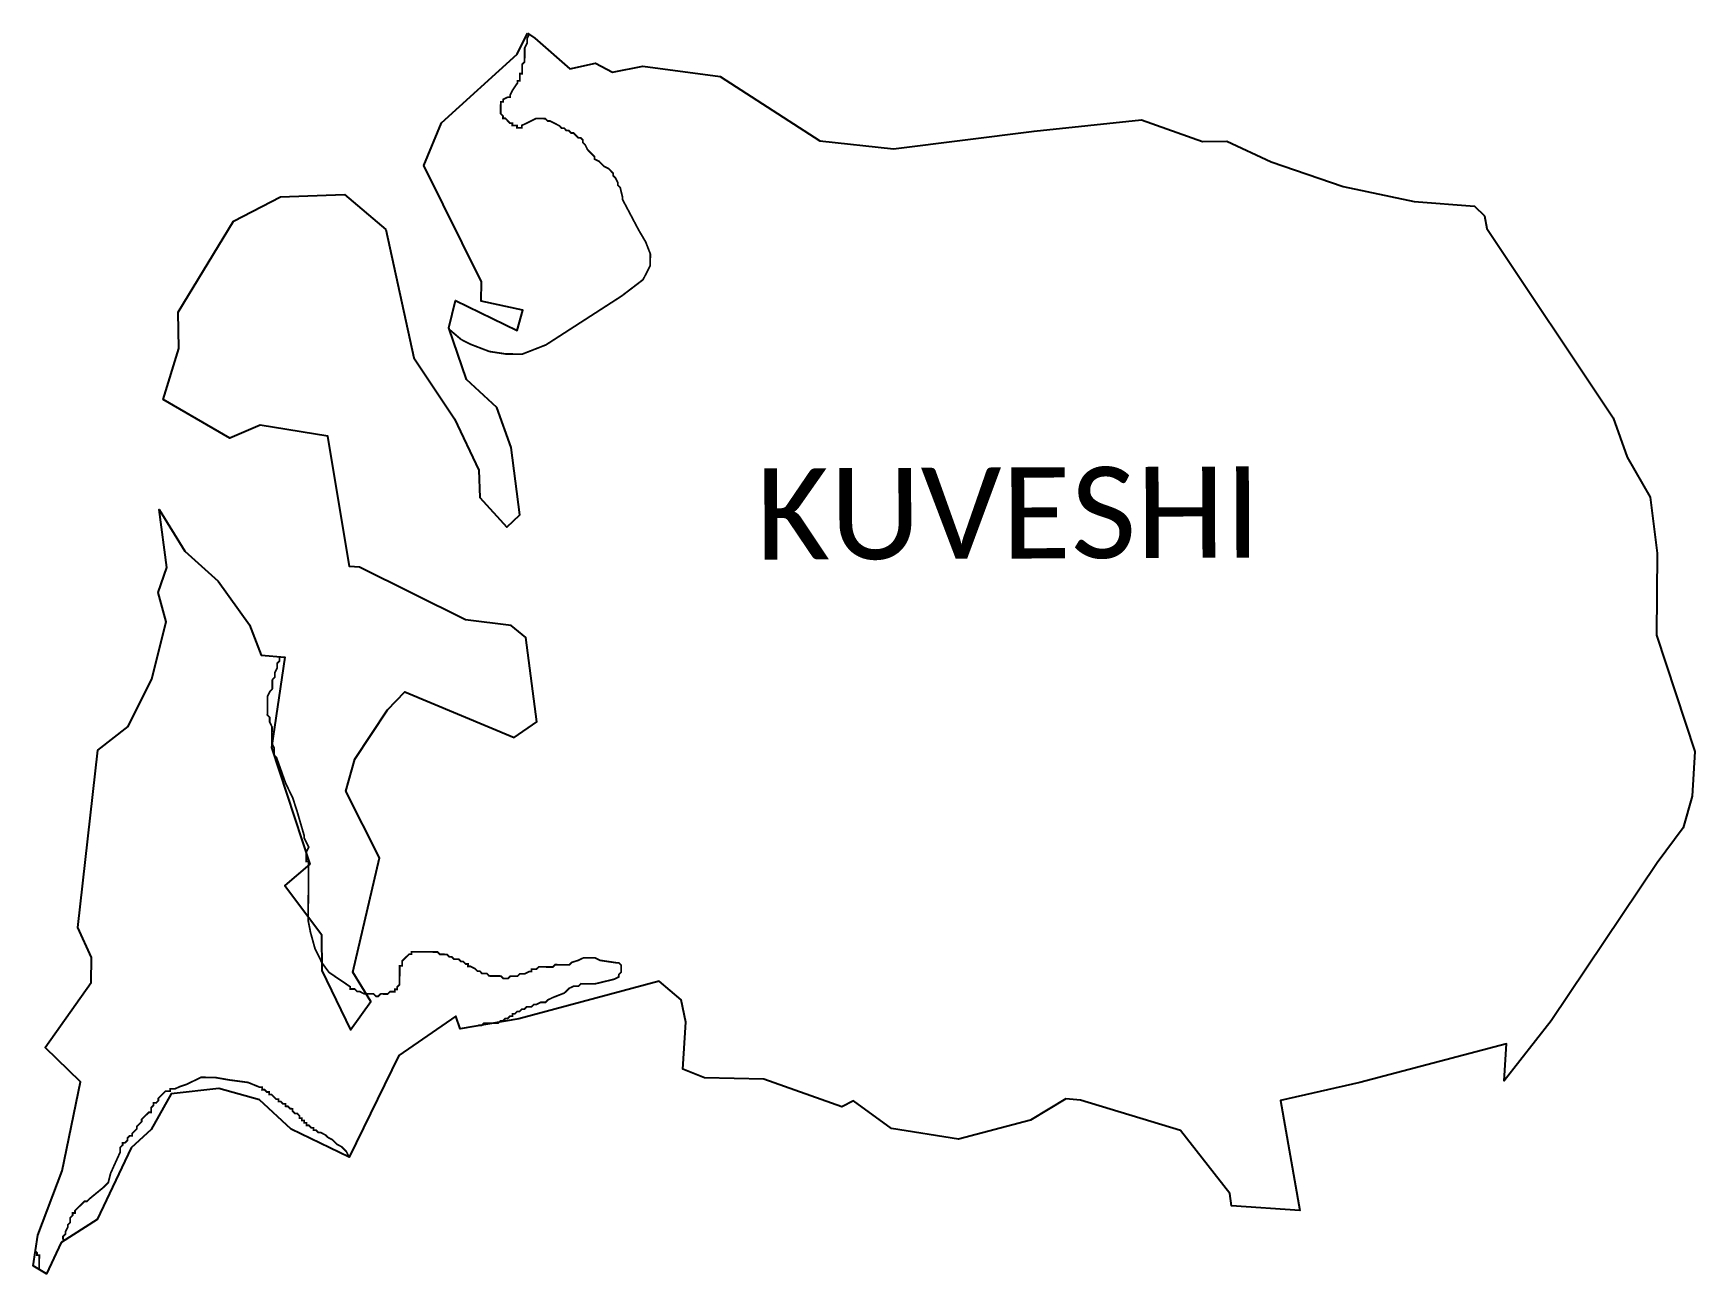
# Model space of a CAD drawing. Header units: metres. Extents: x 323527 to 326370, y 1835241 to 1837363.
import ezdxf

# ---------------------------------------------------------------- set-up
doc = ezdxf.new("R2010")
doc.units = ezdxf.units.M
doc.layers.add('ddddd', color=7, linetype='Continuous')
doc.layers.add('HAZARDS LINE', color=1, linetype='Continuous')
doc.styles.get("Standard").update_dxf_attribs({"font": 'simplex.shx'})

msp = doc.modelspace()

# ---------------------------------------------------------------- linework, layer by layer
at = {"color": 3, "true_color": 0x00ff00, "flags": 128}
msp.add_lwpolyline([(323950.4, 1837083.5), (324059.6, 1837087.3)], dxfattribs=at)
at = {"layer": 'ddddd', "color": 3, "true_color": 0x00ff00}
for points in [[(324372.9, 1837363.3, 0), (324385.7, 1837354.7, 0), (324445.3, 1837302.5, 0), (324489.5, 1837312.3, 0), (324518.3, 1837296.5, 0), (324570.2, 1837306.8, 0), (324702.9, 1837289.5, 0), (324873, 1837179.1, 0), (324999, 1837165.4, 0), (325239.7, 1837195.7, 0), (325423.7, 1837214.9, 0), (325527.8, 1837178.2, 0), (325569.3, 1837178.5, 0), (325645.4, 1837143.1, 0), (325768.4, 1837100.9, 0), (325890.3, 1837075.2, 0), (325993.5, 1837067.2, 0), (326010.2, 1837051, 0), (326014.5, 1837029.3, 0), (326230.6, 1836705, 0), (326254.7, 1836637.9, 0), (326293.7, 1836569.3, 0), (326305.6, 1836474, 0), (326304.9, 1836333.4, 0), (326370.2, 1836134.4, 0), (326365.5, 1836058.1, 0), (326350.2, 1836004, 0), (326305.7, 1835943.9, 0), (326124.4, 1835673.4, 0), (326044.2, 1835570.7, 0), (326047.8, 1835634.2, 0), (325797.3, 1835568.3, 0), (325661.1, 1835537.5, 0), (325694.3, 1835349.1, 0), (325577.4, 1835356.9, 0), (325574.7, 1835378.4, 0), (325490.5, 1835486.2, 0), (325319.3, 1835537.7, 0), (325293.9, 1835540.2, 0), (325233.4, 1835503.8, 0), (325110.6, 1835470.9, 0), (324995.8, 1835489.2, 0), (324930.6, 1835536.6, 0), (324910.8, 1835526.7, 0), (324777.5, 1835573.8, 0), (324675.6, 1835575.8, 0), (324638.5, 1835590.9, 0), (324644.1, 1835671.2, 0), (324636, 1835709.6, 0), (324598, 1835741.5, 0), (324358, 1835676.8, 0), (324258, 1835660, 0), (324250.4, 1835681.8, 0), (324152.7, 1835614.5, 0), (324067.6, 1835440.5, 0), (323968.6, 1835488.3, 0), (323914.6, 1835538.6, 0), (323844.7, 1835557.7, 0), (323763.1, 1835548.7, 0), (323728.8, 1835487.5, 0), (323695.1, 1835456.1, 0), (323636.6, 1835333.5, 0), (323575, 1835294.4, 0), (323549.8, 1835240.9, 0), (323527.3, 1835254.2, 0), (323535.3, 1835306.7, 0), (323576.7, 1835416.8, 0), (323608.2, 1835569.5, 0), (323547.9, 1835628.2, 0), (323626.6, 1835739.1, 0), (323627.2, 1835782, 0), (323603.6, 1835833.1, 0), (323637.6, 1836136.9, 0), (323689.7, 1836177.3, 0), (323730.1, 1836258.8, 0), (323754.7, 1836356.3, 0), (323741, 1836406.5, 0), (323756, 1836449.5, 0), (323743, 1836548.3, 0), (323786.9, 1836477.4, 0), (323844, 1836425.6, 0), (323897.2, 1836351.4, 0), (323917.5, 1836299.3, 0), (323957.6, 1836295.6, 0), (323934.8, 1836141.1, 0), (324000.8, 1835941.9, 0), (323958, 1835905.1, 0), (324020.4, 1835821.3, 0), (324021.2, 1835759.8, 0), (324070.4, 1835658, 0), (324105, 1835706.4, 0), (324074.2, 1835756.9, 0), (324119.6, 1835952.2, 0), (324062, 1836066.6, 0), (324077.4, 1836121.5, 0), (324133.3, 1836205.9, 0), (324163.3, 1836236.6, 0), (324349.9, 1836158.1, 0), (324389.1, 1836184.9, 0), (324370.1, 1836329.5, 0), (324344.8, 1836350.1, 0), (324266.7, 1836359.7, 0), (324085.4, 1836449.8, 0), (324068.5, 1836450.9, 0), (324031.6, 1836673.7, 0), (323915.4, 1836693, 0), (323863.6, 1836670.3, 0), (323749.4, 1836736.6, 0), (323776.2, 1836824.1, 0), (323775.5, 1836886.3, 0), (323869.7, 1837042, 0), (323950.4, 1837083.5, 0)], [(324059.6, 1837087.3, 0), (324130.7, 1837027.7, 0), (324178.4, 1836807.8, 0), (324248.1, 1836703.3, 0), (324289.8, 1836615.5, 0), (324291.2, 1836568.8, 0), (324337.7, 1836518.5, 0), (324360.1, 1836539.2, 0), (324345, 1836654.7, 0), (324320.4, 1836722.9, 0), (324268.8, 1836770.8, 0), (324238.4, 1836859.2, 0), (324249.7, 1836905.8, 0), (324355.5, 1836854.7, 0), (324364.8, 1836889.7, 0), (324293.7, 1836905.1, 0), (324294.5, 1836937.7, 0), (324195.4, 1837136.9, 0), (324226, 1837210.1, 0), (324355.4, 1837327.7, 0), (324372.9, 1837363.3, 0), (324372.9, 1837363.3, 0)]]:
    msp.add_polyline3d(points, dxfattribs=at)
at = {"layer": 'HAZARDS LINE', "lineweight": 18, "const_width": 3.02}
for points in [[(324239.4, 1836856.3), (324259.5, 1836839.3), (324275.6, 1836831.1), (324307.7, 1836818.8), (324335.9, 1836814.5), (324364.1, 1836814.3), (324404.5, 1836830.1), (324534.2, 1836913.8), (324570.7, 1836941.7), (324583, 1836965.8), (324583.1, 1836985.9), (324575.2, 1837006.2), (324563.3, 1837026.4), (324535.5, 1837079), (324535.5, 1837083.1), (324531.6, 1837099.2), (324527.6, 1837103.3), (324527.6, 1837107.3), (324523.7, 1837115.4), (324519.7, 1837119.5), (324519.7, 1837123.5), (324515.7, 1837127.6), (324511.7, 1837131.6), (324503.7, 1837135.7), (324495.7, 1837143.9), (324487.7, 1837148), (324487.7, 1837152), (324479.7, 1837160.1), (324475.7, 1837164.2), (324471.7, 1837172.3), (324467.7, 1837176.3), (324467.8, 1837180.4), (324463.8, 1837184.4), (324459.7, 1837184.5), (324455.7, 1837188.5), (324451.7, 1837192.6), (324447.7, 1837192.6), (324443.7, 1837196.7), (324439.7, 1837196.7), (324435.7, 1837200.8), (324431.6, 1837200.8), (324427.6, 1837204.9), (324419.6, 1837209), (324411.6, 1837213.1), (324407.5, 1837213.1), (324403.5, 1837217.2), (324387.4, 1837217.3), (324379.3, 1837213.3), (324363.1, 1837205.4), (324363.1, 1837201.3), (324355.1, 1837201.4), (324355.1, 1837205.4), (324347, 1837205.5), (324347.1, 1837209.5), (324343, 1837209.6), (324339, 1837213.6), (324335, 1837217.7), (324331, 1837217.7), (324331, 1837221.8), (324327, 1837225.8), (324327.2, 1837246), (324331.2, 1837245.9), (324331.2, 1837250), (324339.3, 1837253.9), (324343.4, 1837253.9), (324343.4, 1837257.9), (324347.5, 1837266), (324355.7, 1837278), (324355.7, 1837282), (324359.7, 1837282), (324359.8, 1837294.1), (324363.8, 1837294.1), (324364, 1837310.2), (324368, 1837314.2), (324368.2, 1837338.4), (324372.3, 1837346.4), (324372.4, 1837354.5), (324375.9, 1837361.3)], [(324290.6, 1835665.4), (324290.6, 1835665.9), (324294.6, 1835665.8), (324298.7, 1835669.8), (324302.7, 1835669.8), (324306.7, 1835669.8), (324310.8, 1835669.7), (324318.8, 1835669.7), (324322.8, 1835669.6), (324326.9, 1835673.6), (324330.9, 1835673.6), (324335, 1835677.6), (324339, 1835677.6), (324343.1, 1835681.6), (324347.1, 1835681.5), (324347.2, 1835685.6), (324351.2, 1835685.5), (324355.2, 1835689.5), (324359.3, 1835689.5), (324363.3, 1835693.5), (324367.4, 1835693.5), (324371.4, 1835697.5), (324375.5, 1835697.4), (324379.5, 1835697.4), (324383.6, 1835701.4), (324387.6, 1835701.4), (324395.7, 1835705.3), (324403.7, 1835705.3), (324407.8, 1835709.3), (324415.9, 1835713.3), (324436.1, 1835721.2), (324440.2, 1835725.2), (324444.2, 1835729.2), (324452.3, 1835733.1), (324460.4, 1835733.1), (324464.5, 1835737.1), (324468.5, 1835737), (324472.5, 1835737), (324476.6, 1835737), (324484.6, 1835736.9), (324488.6, 1835736.9), (324521, 1835744.7), (324529, 1835748.6), (324529.1, 1835752.7), (324533.1, 1835756.7), (324533.2, 1835764.7), (324533.2, 1835768.8), (324529.2, 1835772.8), (324525.2, 1835772.9), (324497, 1835777.1), (324489, 1835781.2), (324480.9, 1835781.3), (324476.9, 1835781.3), (324472.9, 1835781.3), (324468.8, 1835781.4), (324460.7, 1835777.4), (324448.6, 1835773.5), (324444.6, 1835769.5), (324436.5, 1835769.5), (324432.5, 1835769.6), (324428.4, 1835769.6), (324424.4, 1835769.6), (324420.4, 1835769.7), (324416.3, 1835765.7), (324408.3, 1835765.7), (324404.2, 1835765.8), (324400.2, 1835765.8), (324396.2, 1835765.8), (324392.1, 1835765.8), (324388.1, 1835761.9), (324384, 1835761.9), (324380, 1835761.9), (324380, 1835757.9), (324375.9, 1835757.9), (324367.8, 1835753.9), (324363.8, 1835754), (324359.8, 1835754), (324355.7, 1835750), (324351.7, 1835750), (324343.6, 1835750.1), (324339.6, 1835746.1), (324335.5, 1835746.1), (324331.5, 1835746.2), (324327.5, 1835750.2), (324323.5, 1835750.3), (324319.4, 1835750.3), (324315.4, 1835750.3), (324307.4, 1835750.4), (324303.4, 1835754.5), (324299.3, 1835754.5), (324295.3, 1835754.5), (324291.3, 1835758.6), (324287.3, 1835758.6), (324283.3, 1835762.7), (324275.2, 1835766.8), (324271.2, 1835766.8), (324271.2, 1835770.8), (324267.2, 1835770.9), (324263.2, 1835774.9), (324259.2, 1835775), (324255.2, 1835779), (324251.1, 1835779.1), (324247.1, 1835779.1), (324243.1, 1835783.1), (324239.1, 1835783.2), (324235.1, 1835787.2), (324231.1, 1835787.3), (324227, 1835787.3), (324223, 1835787.3), (324219, 1835791.4), (324215, 1835791.4), (324206.9, 1835791.5), (324198.8, 1835791.6), (324194.8, 1835791.6), (324186.8, 1835791.7), (324182.7, 1835791.7), (324178.7, 1835791.7), (324174.7, 1835791.8), (324174.6, 1835787.7), (324170.6, 1835787.8), (324166.5, 1835783.8), (324162.5, 1835779.8), (324158.4, 1835775.8), (324158.4, 1835771.7), (324158.3, 1835767.7), (324154.3, 1835767.7), (324154.3, 1835763.7), (324154.3, 1835759.7), (324154.1, 1835743.5), (324154.1, 1835739.5), (324154.1, 1835735.5), (324150, 1835731.5), (324150, 1835727.4), (324145.9, 1835727.5), (324145.9, 1835723.4), (324141.9, 1835723.5), (324137.8, 1835723.5), (324133.8, 1835719.5), (324129.7, 1835719.5), (324125.7, 1835719.6), (324121.7, 1835719.6), (324117.6, 1835715.6), (324113.6, 1835715.6), (324109.6, 1835719.7), (324105.6, 1835719.7), (324101.5, 1835719.8), (324097.5, 1835719.8), (324093.5, 1835719.8), (324085.4, 1835723.9), (324081.4, 1835723.9), (324077.4, 1835728), (324073.4, 1835728), (324069.4, 1835728.1), (324069.4, 1835732.1), (324045.3, 1835748.4), (324033.3, 1835756.6), (324021.3, 1835772.8), (324017.4, 1835780.9), (324009.4, 1835797.1), (324001.6, 1835825.4), (323997.7, 1835845.6), (323997.9, 1835873.8), (323998, 1835877.8), (323998, 1835881.8), (323998, 1835885.9), (323998.1, 1835889.9), (323998.1, 1835893.9), (323998.1, 1835898), (323998.2, 1835902), (323998.2, 1835910.1), (323998.3, 1835914.1), (323998.3, 1835918.1), (323998.3, 1835922.2), (323998.4, 1835926.2), (323998.4, 1835930.2), (323998.4, 1835938.3), (323998.5, 1835942.3), (323998.5, 1835946.3), (323994.5, 1835946.4), (323994.5, 1835950.4), (323994.5, 1835954.4), (323994.6, 1835962.5), (323998.7, 1835970.5), (323994.7, 1835978.6), (323990.8, 1835986.7), (323990.8, 1835990.7), (323979, 1836031.2), (323971.2, 1836055.4), (323959.3, 1836079.7), (323943.5, 1836124.2), (323939.5, 1836128.2), (323939.5, 1836132.3), (323939.5, 1836136.3), (323939.6, 1836140.3), (323935.6, 1836148.4), (323935.6, 1836152.4), (323935.7, 1836156.5), (323935.7, 1836164.5), (323935.8, 1836172.6), (323935.8, 1836176.6), (323931.9, 1836184.7), (323931.9, 1836192.8), (323927.9, 1836196.9), (323928, 1836200.9), (323928, 1836204.9), (323928, 1836209), (323928.1, 1836213), (323928.1, 1836217), (323928.1, 1836221), (323928.1, 1836225.1), (323928.2, 1836229.1), (323932.3, 1836237.1), (323936.3, 1836241.1), (323936.4, 1836245.2), (323936.4, 1836249.2), (323936.4, 1836253.2), (323936.5, 1836257.3), (323940.5, 1836261.3), (323940.6, 1836265.3), (323940.6, 1836269.3), (323944.7, 1836277.4), (323944.7, 1836281.4), (323944.7, 1836285.4), (323948.8, 1836289.4), (323948.8, 1836293.5), (323948.9, 1836296.4)], [(323580.7, 1835298), (323578.2, 1835300.6), (323578.3, 1835304.6), (323582.3, 1835308.6), (323582.4, 1835312.6), (323586.5, 1835320.6), (323586.5, 1835324.7), (323590.6, 1835328.7), (323590.6, 1835332.7), (323590.6, 1835336.7), (323594.7, 1835340.7), (323594.7, 1835344.8), (323598.7, 1835344.7), (323598.8, 1835348.8), (323602.8, 1835352.8), (323606.9, 1835356.8), (323611, 1835360.8), (323615, 1835364.8), (323619.1, 1835364.7), (323623.1, 1835368.7), (323647.5, 1835388.7), (323655.6, 1835396.7), (323659.7, 1835412.8), (323676.1, 1835449), (323676.2, 1835453), (323676.2, 1835457), (323680.3, 1835461), (323680.3, 1835465), (323684.3, 1835465), (323688.4, 1835469), (323688.4, 1835473), (323692.5, 1835477), (323696.5, 1835477), (323696.6, 1835481), (323700.6, 1835485), (323704.7, 1835489), (323704.7, 1835493.1), (323708.8, 1835497.1), (323712.8, 1835501.1), (323712.9, 1835505.1), (323716.9, 1835509.1), (323721, 1835513.1), (323725.1, 1835517.1), (323729.1, 1835517.1), (323729.1, 1835521.1), (323729.2, 1835525.1), (323733.2, 1835529.1), (323733.2, 1835533.2), (323737.3, 1835533.1), (323741.3, 1835537.1), (323741.4, 1835541.2), (323745.4, 1835545.2), (323749.5, 1835549.2), (323753.6, 1835553.2), (323757.6, 1835553.1), (323761.6, 1835553.1), (323761.7, 1835557.1), (323765.7, 1835557.1), (323769.7, 1835557.1), (323777.8, 1835561), (323789.9, 1835565), (323806.1, 1835572.9), (323814.2, 1835576.9), (323830.3, 1835576.8), (323838.4, 1835576.7), (323862.5, 1835572.5), (323894.8, 1835568.2), (323914.9, 1835560), (323918.9, 1835559.9), (323918.8, 1835555.9), (323922.9, 1835555.9), (323926.9, 1835551.8), (323930.9, 1835551.8), (323930.9, 1835547.7), (323934.9, 1835547.7), (323938.9, 1835543.6), (323942.9, 1835539.6), (323946.9, 1835539.5), (323946.9, 1835535.5), (323950.9, 1835535.5), (323954.9, 1835531.4), (323959, 1835531.4), (323958.9, 1835527.4), (323963, 1835527.3), (323967, 1835523.3), (323971, 1835523.2), (323971, 1835519.2), (323975, 1835515.1), (323979, 1835515.1), (323983, 1835511), (323983, 1835507), (323987, 1835507), (323987, 1835502.9), (323991, 1835502.9), (323991, 1835498.9), (323995, 1835498.9), (323995, 1835494.8), (323999, 1835494.8), (324003, 1835490.7), (324007, 1835490.7), (324007, 1835486.7), (324011, 1835486.6), (324015, 1835482.6), (324019, 1835482.5), (324027.1, 1835478.4), (324031.1, 1835474.4), (324039.1, 1835470.3), (324047.1, 1835462.2), (324055.1, 1835458.1), (324059.1, 1835454), (324063.1, 1835449.9), (324067.1, 1835441.8), (324068, 1835441.4)], [(323531.1, 1835279.3), (323533.7, 1835276.7), (323533.7, 1835272.7), (323537.7, 1835272.6), (323537.7, 1835268.6), (323537.6, 1835264.6), (323537.6, 1835260.6), (323537.5, 1835252.5), (323537.5, 1835248.5), (323537.5, 1835248.1)]]:
    msp.add_lwpolyline(points, dxfattribs=at)

# ---------------------------------------------------------------- texts
at = {"layer": 'ddddd', "insert": (324763.5, 1836618.6), "char_height": 155.989, "attachment_point": 1, "rotation": 0.2435}
msp.add_mtext_dynamic_manual_height_columns('{\\fCalibri|b0|i0|c0|p34;KUVESHI}', width=1432.739, gutter_width=779.9, heights=[0], dxfattribs=at)

doc.saveas('drawing.dxf')
